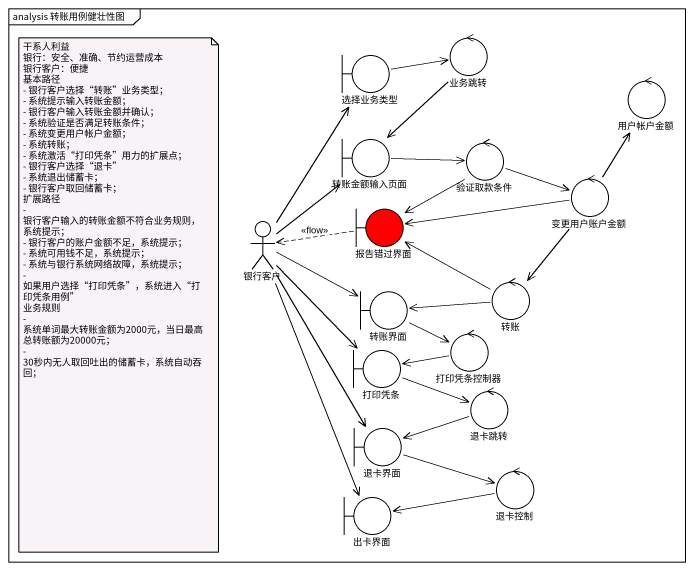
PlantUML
@startuml
mainframe analysis 转账用例健壮性图
control 业务跳转
boundary 选择业务类型
control 用户帐户金额
boundary 转账金额输入页面
control 验证取款条件
control 变更用户账户金额
actor 银行客户
boundary 报告错过界面 #FF0000
boundary 转账界面
control 转账
boundary 打印凭条
control 打印凭条控制器
control 退卡跳转
boundary 退卡界面
boundary 出卡界面
control 退卡控制
业务跳转 --> 转账金额输入页面
选择业务类型 -right-> 业务跳转
转账金额输入页面 -right-> 验证取款条件
验证取款条件 -right-> 变更用户账户金额
验证取款条件 --> 报告错过界面
变更用户账户金额 -up-> 用户帐户金额
变更用户账户金额 -left-> 报告错过界面
变更用户账户金额 --> 转账
银行客户 -up-> 选择业务类型
银行客户 -up-> 转账金额输入页面
银行客户 -right-> 转账界面
银行客户 --> 打印凭条
银行客户 --> 退卡界面
银行客户 --> 出卡界面
报告错过界面 .left.> 银行客户 : <<flow>>
转账界面 -right-> 打印凭条控制器
转账 -left-> 报告错过界面
转账 -left-> 转账界面
打印凭条 -right-> 退卡跳转
打印凭条控制器 -left-> 打印凭条
退卡跳转 -left-> 退卡界面
退卡界面 -right-> 退卡控制
退卡控制 -left-> 出卡界面
note as N1
  干系人利益
  银行：安全、准确、节约运营成本
  银行客户：便捷
  基本路径
  - 银行客户选择“转账”业务类型；
  - 系统提示输入转账金额；
  - 银行客户输入转账金额并确认；
  - 系统验证是否满足转账条件；
  - 系统变更用户帐户金额；
  - 系统转账；
  - 系统激活“打印凭条”用力的扩展点；
  - 银行客户选择“退卡”
  - 系统退出储蓄卡；
  - 银行客户取回储蓄卡；
  扩展路径
  - 银行客户输入的转账金额不符合业务规则，系统提示；
  - 银行客户的账户金额不足，系统提示；
  - 系统可用钱不足，系统提示；
  - 系统与银行系统网络故障，系统提示；
  - 如果用户选择“打印凭条”，系统进入“打印凭条用例”
  业务规则
  - 系统单词最大转账金额为2000元，当日最高总转账额为20000元；
  - 30秒内无人取回吐出的储蓄卡，系统自动吞回；
end note
@enduml
